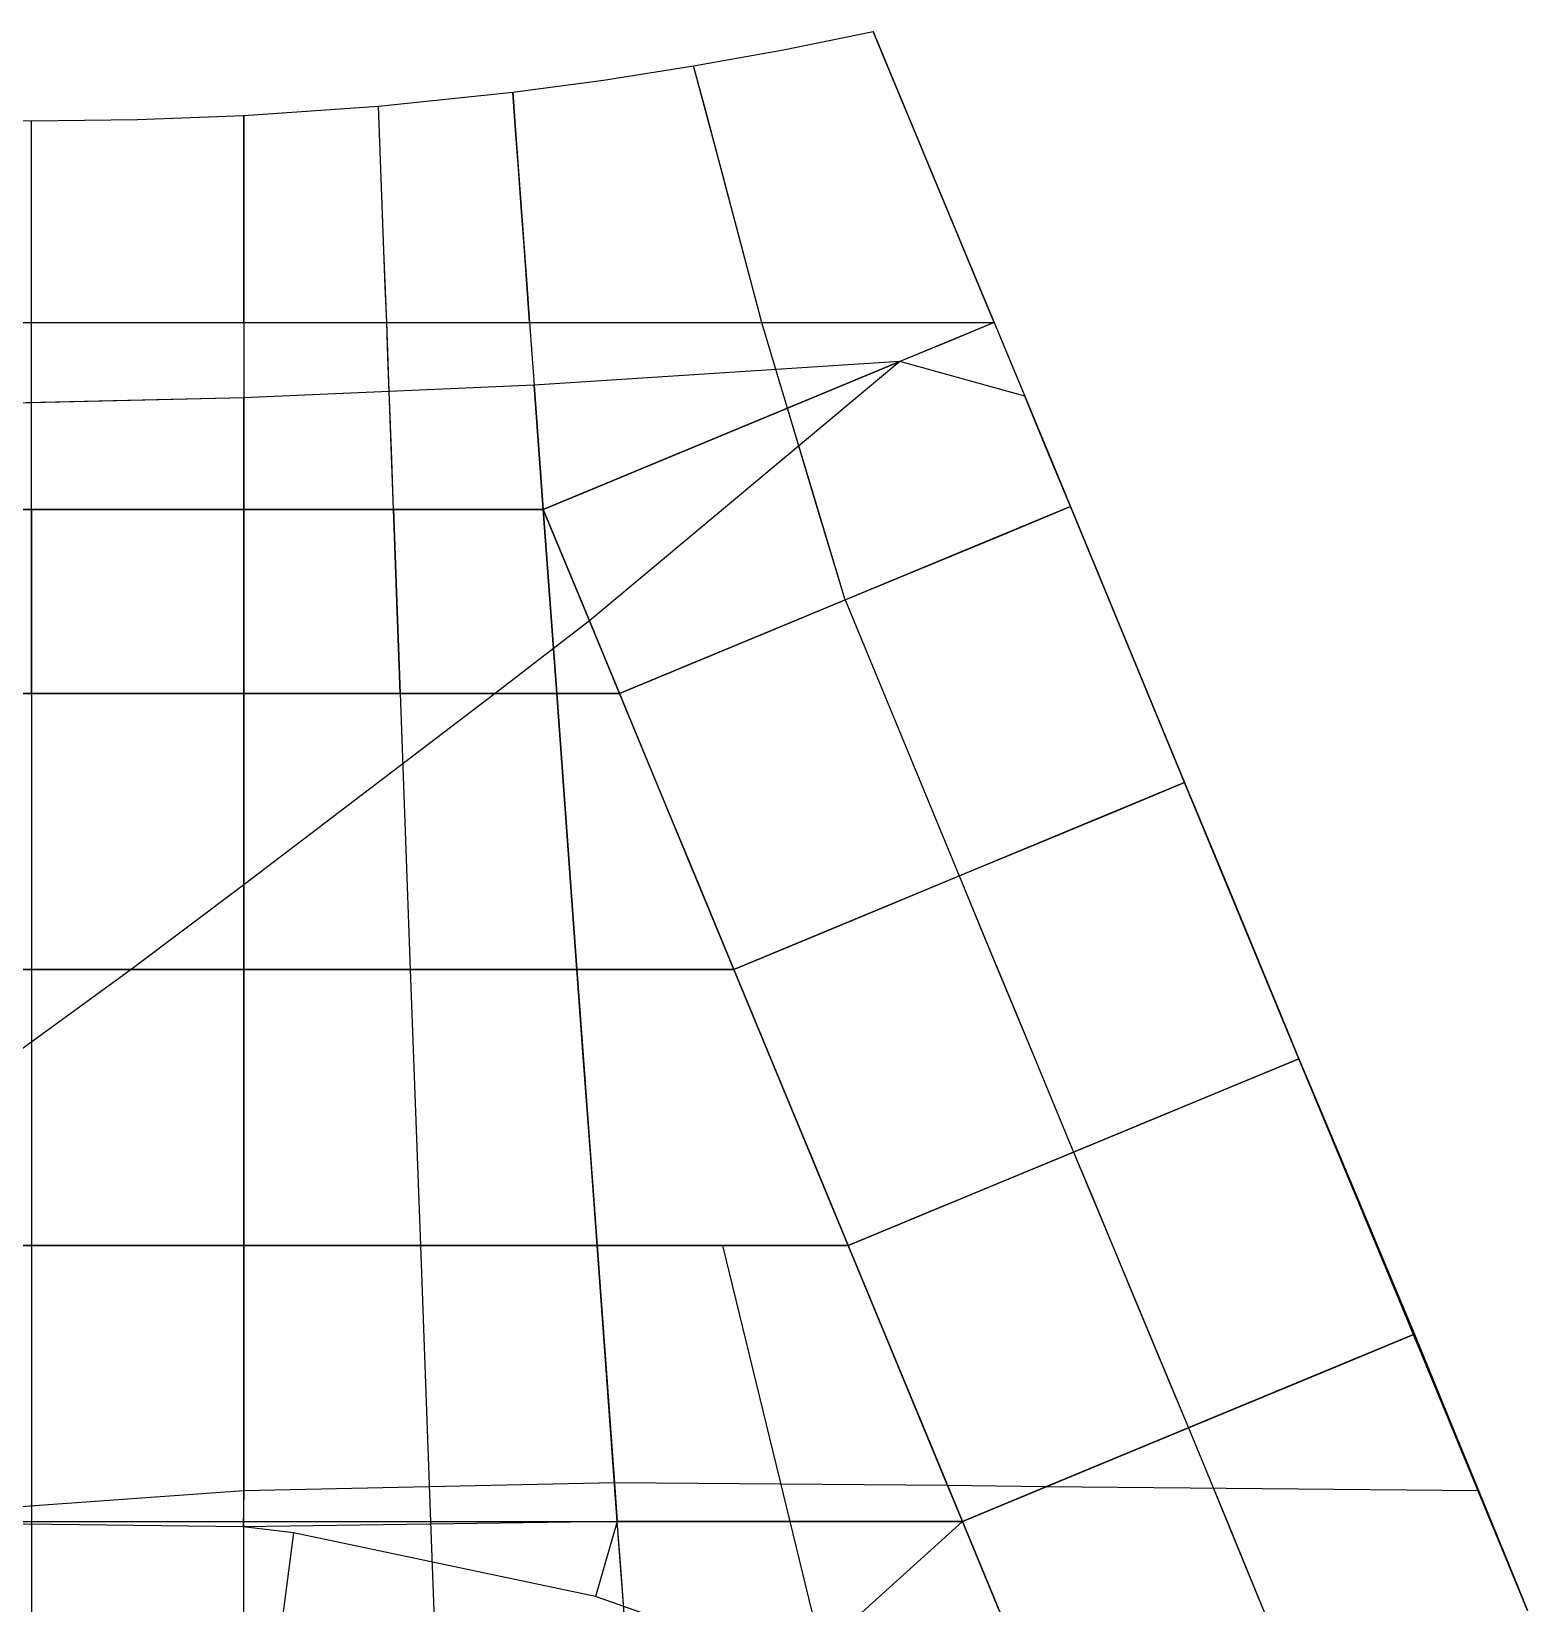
# Model space of a CAD drawing. Header units: millimetres. Extents: x -90 to 90, y -106 to 105.
# Drawn here: x 0 to 45.07, y 57.85 to 105.21 of the extents above; entities that cross this region are included whole.
import ezdxf

# ---------------------------------------------------------------- set-up
doc = ezdxf.new("R2010")
doc.units = ezdxf.units.MM
doc.header["$MEASUREMENT"] = 0
for name, color, linetype, true_color in [('1-CHJ_FG-O180x6', 116, 'Continuous', 0x008040), ('1-CHJ_FG-O219x8', 70, 'Continuous', 0x80ff00), ('1-CHJ_XG1-O245x8', 241, 'Continuous', 0xff969c), ('1-CHJ_XG2-O299x8', 33, 'Continuous', 0xc78d8d), ('1-CL-O351x10', 171, 'Continuous', 0x8080ff), ('1-XWM_L1-O402x10', 145, 'Continuous', 0x3e88b5), ('1-XWM_L2-O457x12', 20, 'Continuous', 0xf75c00), ('1-XWM_LG-O402x12', 111, 'Continuous', 0x7fffbf), ('1-XWM_LG2-O457x12', 61, 'Continuous', 0xe2fb99), ('1-XWM_ZC1-O299x8', 212, 'Continuous', 0xb61acc), ('1-XWM_ZC2-O402x12', 201, 'Continuous', 0xd6a2ec), ('1-XXZ-B800x800x35x35', 123, 'Continuous', 0x45e2af), ('1-YGZ-O1200x50', 5, 'Continuous', 0x0000ff), ('1-ZHJ_FG1-O219x8', 125, 'Continuous', 0x3fbf7f), ('1-ZHJ_FG2-O325x10', 71, 'Continuous', 0xcdfe7a), ('1-ZHJ_XG1-O351x10', 15, 'Continuous', 0xbf3f3f), ('1-ZHJ_XG2-O457x14', 20, 'Continuous', 0xff5f11)]:
    doc.layers.add(name, color=color, linetype=linetype, true_color=true_color)

msp = doc.modelspace()

# ---------------------------------------------------------------- linework, layer by layer
at = {"layer": '1-CHJ_FG-O180x6'}
for p, q in [((22.66, 104.661, 19.454), (22.66, 104.661, 18.454)), ((17.231, 103.748, 19.688), (17.231, 103.748, 18.688)), ((19.951, 104.174, 19.58), (19.951, 104.174, 18.58)), ((20.294, 102.885, 20.062), (19.951, 104.174, 18.58)), ((10.455, 102.964, 19.886), (10.455, 102.964, 18.886)), ((10.496, 101.877, 20.281), (10.455, 102.964, 18.886)), ((20.636, 101.596, 18.877), (20.294, 102.885, 20.062)), ((0.002, 101.503, 20.362), (0.003, 102.516, 19.003)), ((0.003, 102.516, 20.003), (0.003, 102.516, 19.003)), ((3.199, 102.557, 19.994), (3.199, 102.557, 18.994)), ((6.396, 101.644, 20.34), (6.396, 102.683, 18.961)), ((6.396, 102.683, 19.961), (6.396, 102.683, 18.961)), ((10.538, 100.789, 19.01), (10.496, 101.877, 20.281)), ((0.002, 100.49, 19.054), (0.002, 101.503, 20.362)), ((6.396, 100.602, 19.042), (6.396, 101.644, 20.34)), ((20.979, 100.307, 21.025), (20.636, 101.596, 18.877)), ((0.001, 99.478, 21.079), (0.002, 100.49, 19.054)), ((6.396, 99.564, 21.093), (6.396, 100.602, 19.042)), ((10.579, 99.702, 21.072), (10.538, 100.789, 19.01)), ((21.322, 99.018, 19.174), (20.979, 100.307, 21.025)), ((0.001, 98.465, 19.105), (0.001, 99.478, 21.079)), ((6.396, 98.521, 19.124), (6.396, 99.564, 21.093)), ((10.62, 98.614, 19.134), (10.579, 99.702, 21.072)), ((21.664, 97.729, 21.989), (21.322, 99.018, 19.174)), ((6.396, 97.482, 21.837), (6.396, 98.521, 19.124)), ((10.661, 97.527, 21.862), (10.62, 98.614, 19.134)), ((0.001, 97.452, 21.797), (0.001, 98.465, 19.105)), ((22.007, 96.439, 19.471), (21.664, 97.729, 21.989)), ((0, 96.439, 19.156), (0.001, 97.452, 21.797)), ((6.396, 96.439, 19.206), (6.396, 97.482, 21.837)), ((10.703, 96.439, 19.258), (10.661, 97.527, 21.862)), ((0, 95.234, 22.578), (0, 96.439, 19.156)), ((0, 96.439, 22.156), (0, 96.439, 19.156)), ((6.396, 96.439, 22.206), (6.396, 96.439, 19.206)), ((6.396, 96.439, 19.206), (6.396, 95.306, 22.604)), ((10.741, 95.4, 22.629), (10.703, 96.439, 19.258)), ((10.703, 96.439, 22.258), (10.703, 96.439, 19.258)), ((22.431, 95.023, 23), (22.007, 96.439, 19.471)), ((22.007, 96.439, 22.471), (22.007, 96.439, 19.471)), ((29.002, 96.439, 19.615), (29.463, 95.33, 22.806)), ((0, 94.028, 20), (0, 95.234, 22.578)), ((6.396, 95.306, 22.604), (6.396, 94.171, 20)), ((10.779, 94.361, 20), (10.741, 95.4, 22.629)), ((29.463, 95.33, 22.806), (29.924, 94.221, 20)), ((22.779, 93.862, 20), (22.431, 95.023, 23)), ((22.431, 95.023, 23), (22.431, 95.023, 20)), ((10.779, 94.361, 23), (10.779, 94.361, 20)), ((10.843, 92.588, 23), (10.779, 94.361, 20)), ((0, 94.028, 23), (0, 94.028, 20)), ((0, 92.421, 23), (0, 94.028, 20)), ((6.396, 94.171, 23), (6.396, 94.171, 20)), ((6.396, 92.493, 23), (6.396, 94.171, 20)), ((23.645, 90.973, 23), (22.779, 93.862, 20)), ((29.924, 94.221, 23), (29.924, 94.221, 20)), ((30.614, 92.56, 23), (29.924, 94.221, 20)), ((0, 90.814, 20), (0, 92.421, 23)), ((6.396, 90.814, 20), (6.396, 92.493, 23)), ((10.908, 90.814, 20), (10.843, 92.588, 23)), ((31.304, 90.899, 20), (30.614, 92.56, 23)), ((24.511, 88.085, 20), (23.645, 90.973, 23)), ((0, 88.042, 23), (0, 90.814, 20)), ((0, 90.814, 23), (0, 90.814, 20)), ((6.396, 88.042, 23), (6.396, 90.814, 20)), ((11.01, 88.042, 23), (10.908, 90.814, 20)), ((10.908, 90.814, 23), (10.908, 90.814, 20)), ((31.304, 90.899, 20), (31.877, 89.513, 23)), ((31.877, 89.513, 23), (32.45, 88.126, 20)), ((32.45, 88.126, 20), (33.023, 86.74, 23)), ((0, 85.271, 20), (0, 88.042, 23)), ((6.396, 85.271, 20), (6.396, 88.042, 23)), ((11.111, 85.271, 20), (11.01, 88.042, 23)), ((24.511, 88.085, 23), (24.511, 88.085, 20)), ((33.023, 86.74, 23), (33.596, 85.354, 20)), ((0, 85.271, 23), (0, 85.271, 20)), ((6.396, 83.885, 23), (6.396, 85.271, 20)), ((11.111, 85.271, 23), (11.111, 85.271, 20)), ((15.928, 83.885, 23), (15.826, 85.271, 20)), ((33.596, 85.354, 20), (34.169, 83.968, 23)), ((6.396, 82.499, 20), (6.396, 83.885, 23)), ((16.029, 82.499, 20), (15.928, 83.885, 23)), ((34.169, 83.968, 23), (34.742, 82.581, 20)), ((6.396, 81.113, 23), (6.396, 82.499, 20)), ((16.13, 81.113, 23), (16.029, 82.499, 20)), ((34.742, 82.581, 20), (35.316, 81.196, 23)), ((6.396, 79.728, 20), (6.396, 81.113, 23)), ((16.232, 79.728, 20), (16.13, 81.113, 23)), ((35.316, 81.196, 23), (35.89, 79.81, 20)), ((6.396, 78.342, 23), (6.396, 79.728, 20)), ((16.333, 78.342, 23), (16.232, 79.728, 20)), ((35.89, 79.81, 20), (36.464, 78.424, 23)), ((6.396, 76.956, 20), (6.396, 78.342, 23)), ((16.434, 76.956, 20), (16.333, 78.342, 23)), ((36.464, 78.424, 23), (37.038, 77.038, 20)), ((6.396, 75.57, 23), (6.396, 76.956, 20)), ((16.536, 75.57, 23), (16.434, 76.956, 20)), ((37.038, 77.038, 20), (37.612, 75.652, 23)), ((6.396, 74.184, 20), (6.396, 75.57, 23)), ((16.637, 74.184, 20), (16.536, 75.57, 23)), ((37.612, 75.652, 23), (38.186, 74.266, 20)), ((6.396, 72.798, 23), (6.396, 74.184, 20)), ((16.738, 72.798, 23), (16.637, 74.184, 20)), ((38.186, 74.266, 20), (38.766, 72.883, 23)), ((6.396, 71.413, 20), (6.396, 72.798, 23)), ((16.84, 71.413, 20), (16.738, 72.798, 23)), ((38.766, 72.883, 23), (39.346, 71.5, 20)), ((6.396, 70.027, 23), (6.396, 71.413, 20)), ((16.941, 70.027, 23), (16.84, 71.413, 20)), ((39.346, 71.5, 20), (39.926, 70.116, 23)), ((39.926, 70.116, 23), (40.506, 68.733, 20)), ((6.396, 68.641, 20), (6.396, 70.027, 23)), ((17.042, 68.641, 20), (16.941, 70.027, 23)), ((40.506, 68.733, 20), (41.086, 67.35, 23)), ((6.396, 67.255, 23), (6.396, 68.641, 20)), ((17.144, 67.255, 23), (17.042, 68.641, 20)), ((6.396, 65.869, 20), (6.396, 67.255, 23)), ((17.245, 65.869, 20), (17.144, 67.255, 23)), ((41.086, 67.35, 23), (41.63, 65.952, 20)), ((6.396, 64.484, 23), (6.396, 65.869, 20)), ((17.346, 64.484, 23), (17.245, 65.869, 20)), ((41.63, 65.952, 20), (42.235, 64.578, 23)), ((6.396, 63.098, 20), (6.396, 64.484, 23)), ((17.448, 63.098, 20), (17.346, 64.484, 23)), ((42.235, 64.578, 23), (42.803, 63.19, 20)), ((6.396, 61.712, 23), (6.396, 63.098, 20)), ((17.549, 61.712, 23), (17.448, 63.098, 20)), ((42.803, 63.19, 20), (43.371, 61.802, 23)), ((6.396, 60.326, 20), (6.396, 61.712, 23)), ((17.65, 60.326, 20), (17.549, 61.712, 23)), ((43.371, 61.802, 23), (43.939, 60.413, 20)), ((6.396, 58.94, 23), (6.396, 60.326, 20)), ((17.752, 58.94, 23), (17.65, 60.326, 20)), ((43.939, 60.413, 20), (44.507, 59.025, 23)), ((6.396, 57.554, 20), (6.396, 58.94, 23)), ((17.853, 57.554, 20), (17.752, 58.94, 23)), ((44.507, 59.025, 23), (45.075, 57.637, 20))]:
    msp.add_line(p, q, dxfattribs=at)
at = {"layer": '1-CHJ_FG-O219x8'}
for p, q in [((24.511, 88.085, 20), (25.084, 86.699, 23)), ((25.084, 86.699, 23), (25.658, 85.313, 20)), ((25.658, 85.313, 20), (26.231, 83.927, 23)), ((26.231, 83.927, 23), (26.805, 82.541, 20)), ((26.805, 82.541, 20), (27.378, 81.155, 23)), ((27.378, 81.155, 23), (27.952, 79.769, 20)), ((27.952, 79.769, 20), (28.526, 78.383, 23)), ((27.952, 79.769, 23), (27.952, 79.769, 20)), ((28.526, 78.383, 23), (29.1, 76.997, 20)), ((29.1, 76.997, 20), (29.674, 75.611, 23)), ((29.674, 75.611, 23), (30.248, 74.225, 20)), ((30.248, 74.225, 20), (30.822, 72.84, 23)), ((30.822, 72.84, 23), (31.396, 71.454, 20)), ((31.396, 71.454, 20), (31.973, 70.069, 23)), ((31.396, 71.454, 23), (31.396, 71.454, 20)), ((31.973, 70.069, 23), (32.55, 68.685, 20)), ((32.55, 68.685, 20), (33.127, 67.3, 23)), ((33.127, 67.3, 23), (33.704, 65.915, 20)), ((33.704, 65.915, 20), (34.281, 64.531, 23)), ((34.281, 64.531, 23), (34.858, 63.146, 20)), ((34.858, 63.146, 20), (35.429, 61.759, 23)), ((34.858, 63.146, 23), (34.858, 63.146, 20)), ((35.429, 61.759, 23), (36, 60.372, 20)), ((36, 60.372, 20), (36.571, 58.985, 23)), ((36.571, 58.985, 23), (37.142, 57.598, 20))]:
    msp.add_line(p, q, dxfattribs=at)
at = {"layer": '1-CHJ_XG1-O245x8'}
for p, q in [((22.66, 104.661, 19.454), (25.356, 105.211, 19.315)), ((22.66, 104.661, 18.454), (25.356, 105.211, 18.315)), ((19.951, 104.174, 19.58), (22.66, 104.661, 19.454)), ((19.951, 104.174, 18.58), (22.66, 104.661, 18.454)), ((14.501, 103.385, 19.779), (17.231, 103.748, 19.688)), ((14.501, 103.385, 18.779), (17.231, 103.748, 18.688)), ((17.231, 103.748, 19.688), (19.951, 104.174, 19.58)), ((17.231, 103.748, 18.688), (19.951, 104.174, 18.58)), ((20.636, 101.596, 18.877), (19.951, 104.174, 18.58)), ((20.294, 102.885, 20.062), (19.951, 104.174, 19.58)), ((10.455, 102.964, 19.886), (14.501, 103.385, 19.779)), ((10.455, 102.964, 18.886), (14.501, 103.385, 18.779)), ((6.396, 102.683, 19.961), (10.455, 102.964, 19.886)), ((6.396, 102.683, 18.961), (10.455, 102.964, 18.886)), ((10.538, 100.789, 19.01), (10.455, 102.964, 18.886)), ((10.496, 101.877, 20.281), (10.455, 102.964, 19.886)), ((20.979, 100.307, 21.025), (20.294, 102.885, 20.062)), ((-3.199, 102.559, 19.989), (0.003, 102.516, 20.003)), ((-3.199, 102.559, 18.989), (0.003, 102.516, 19.003)), ((0.002, 100.49, 19.054), (0.003, 102.516, 19.003)), ((0.002, 101.503, 20.362), (0.003, 102.516, 20.003)), ((0.003, 102.516, 19.003), (3.199, 102.557, 18.994)), ((0.003, 102.516, 20.003), (3.199, 102.557, 19.994)), ((3.199, 102.557, 19.994), (6.396, 102.683, 19.961)), ((3.199, 102.557, 18.994), (6.396, 102.683, 18.961)), ((6.396, 100.602, 19.042), (6.396, 102.683, 18.961)), ((6.396, 102.683, 19.961), (6.396, 101.644, 20.34)), ((10.579, 99.702, 21.072), (10.496, 101.877, 20.281)), ((0.001, 99.478, 21.079), (0.002, 101.503, 20.362)), ((6.396, 101.644, 20.34), (6.396, 99.564, 21.093)), ((21.322, 99.018, 19.174), (20.636, 101.596, 18.877)), ((0.001, 98.465, 19.105), (0.002, 100.49, 19.054)), ((6.396, 98.521, 19.124), (6.396, 100.602, 19.042)), ((10.62, 98.614, 19.134), (10.538, 100.789, 19.01)), ((21.664, 97.729, 21.989), (20.979, 100.307, 21.025)), ((0.001, 97.452, 21.797), (0.001, 99.478, 21.079)), ((6.396, 99.564, 21.093), (6.396, 97.482, 21.837)), ((10.661, 97.527, 21.862), (10.579, 99.702, 21.072)), ((22.007, 96.439, 19.471), (21.322, 99.018, 19.174)), ((6.396, 96.439, 19.206), (6.396, 98.521, 19.124)), ((10.703, 96.439, 19.258), (10.62, 98.614, 19.134)), ((0, 96.439, 19.156), (0.001, 98.465, 19.105)), ((22.007, 96.439, 22.471), (21.664, 97.729, 21.989)), ((0, 96.439, 22.156), (0.001, 97.452, 21.797)), ((6.396, 97.482, 21.837), (6.396, 96.439, 22.206)), ((10.703, 96.439, 22.258), (10.661, 97.527, 21.862)), ((0, 94.028, 20), (0, 96.439, 19.156)), ((0, 95.234, 22.578), (0, 96.439, 22.156)), ((6.396, 96.439, 19.206), (6.396, 94.171, 20)), ((6.396, 96.439, 22.206), (6.396, 95.306, 22.604)), ((10.779, 94.361, 20), (10.703, 96.439, 19.258)), ((10.741, 95.4, 22.629), (10.703, 96.439, 22.258)), ((22.431, 95.023, 23), (22.007, 96.439, 22.471)), ((22.431, 95.023, 20), (22.007, 96.439, 19.471)), ((29.002, 96.439, 22.615), (29.463, 95.33, 22.806)), ((29.002, 96.439, 19.615), (29.924, 94.221, 20)), ((0, 94.028, 23), (0, 95.234, 22.578)), ((6.396, 95.306, 22.604), (6.396, 94.171, 23)), ((10.779, 94.361, 23), (10.741, 95.4, 22.629)), ((29.463, 95.33, 22.806), (29.924, 94.221, 23)), ((22.779, 93.862, 23), (22.431, 95.023, 23)), ((22.779, 93.862, 20), (22.431, 95.023, 20)), ((10.908, 90.814, 20), (10.779, 94.361, 20)), ((10.843, 92.588, 23), (10.779, 94.361, 23)), ((0, 90.814, 20), (0, 94.028, 20)), ((0, 92.421, 23), (0, 94.028, 23)), ((6.396, 90.814, 20), (6.396, 94.171, 20)), ((6.396, 92.493, 23), (6.396, 94.171, 23)), ((24.511, 88.085, 20), (22.779, 93.862, 20)), ((23.645, 90.973, 23), (22.779, 93.862, 23)), ((31.304, 90.899, 20), (29.924, 94.221, 20)), ((30.614, 92.56, 23), (29.924, 94.221, 23)), ((0, 90.814, 23), (0, 92.421, 23)), ((6.396, 90.814, 23), (6.396, 92.493, 23)), ((10.908, 90.814, 23), (10.843, 92.588, 23)), ((31.304, 90.899, 23), (30.614, 92.56, 23)), ((24.511, 88.085, 23), (23.645, 90.973, 23)), ((0, 90.814, 20), (0, 85.271, 20)), ((0, 90.814, 23), (0, 88.042, 23)), ((6.396, 85.271, 20), (6.396, 90.814, 20)), ((6.396, 88.042, 23), (6.396, 90.814, 23)), ((10.908, 90.814, 20), (11.111, 85.271, 20)), ((10.908, 90.814, 23), (11.01, 88.042, 23)), ((31.304, 90.899, 20), (32.45, 88.126, 20)), ((31.304, 90.899, 23), (31.877, 89.513, 23)), ((31.877, 89.513, 23), (33.023, 86.74, 23)), ((32.45, 88.126, 20), (33.596, 85.354, 20)), ((0, 88.042, 23), (0, 85.271, 23)), ((6.396, 85.271, 23), (6.396, 88.042, 23)), ((11.01, 88.042, 23), (11.111, 85.271, 23)), ((33.023, 86.74, 23), (34.169, 83.968, 23)), ((6.396, 82.499, 20), (6.396, 85.271, 20)), ((6.396, 83.885, 23), (6.396, 85.271, 23)), ((16.029, 82.499, 20), (15.826, 85.271, 20)), ((15.928, 83.885, 23), (15.826, 85.271, 23)), ((33.596, 85.354, 20), (34.742, 82.581, 20)), ((6.396, 81.113, 23), (6.396, 83.885, 23)), ((16.13, 81.113, 23), (15.928, 83.885, 23)), ((34.169, 83.968, 23), (34.742, 82.581, 23)), ((6.396, 79.728, 20), (6.396, 82.499, 20)), ((16.232, 79.728, 20), (16.029, 82.499, 20)), ((34.742, 82.581, 20), (35.89, 79.81, 20)), ((34.742, 82.581, 23), (35.316, 81.196, 23)), ((6.396, 78.342, 23), (6.396, 81.113, 23)), ((16.333, 78.342, 23), (16.13, 81.113, 23)), ((35.316, 81.196, 23), (36.464, 78.424, 23)), ((6.396, 76.956, 20), (6.396, 79.728, 20)), ((16.434, 76.956, 20), (16.232, 79.728, 20)), ((35.89, 79.81, 20), (37.038, 77.038, 20)), ((6.396, 76.956, 23), (6.396, 78.342, 23)), ((16.434, 76.956, 23), (16.333, 78.342, 23)), ((36.464, 78.424, 23), (37.612, 75.652, 23)), ((6.396, 74.184, 20), (6.396, 76.956, 20)), ((6.396, 75.57, 23), (6.396, 76.956, 23)), ((16.637, 74.184, 20), (16.434, 76.956, 20)), ((16.536, 75.57, 23), (16.434, 76.956, 23)), ((37.038, 77.038, 20), (38.186, 74.266, 20)), ((6.396, 72.798, 23), (6.396, 75.57, 23)), ((16.738, 72.798, 23), (16.536, 75.57, 23)), ((37.612, 75.652, 23), (38.186, 74.266, 23)), ((6.396, 71.413, 20), (6.396, 74.184, 20)), ((16.84, 71.413, 20), (16.637, 74.184, 20)), ((38.186, 74.266, 20), (39.346, 71.5, 20)), ((38.186, 74.266, 23), (38.766, 72.883, 23)), ((6.396, 70.027, 23), (6.396, 72.798, 23)), ((16.941, 70.027, 23), (16.738, 72.798, 23)), ((38.766, 72.883, 23), (39.926, 70.116, 23)), ((6.396, 68.641, 20), (6.396, 71.413, 20)), ((17.042, 68.641, 20), (16.84, 71.413, 20)), ((39.346, 71.5, 20), (40.506, 68.733, 20)), ((39.926, 70.116, 23), (41.086, 67.35, 23)), ((6.396, 68.641, 23), (6.396, 70.027, 23)), ((17.042, 68.641, 23), (16.941, 70.027, 23)), ((40.506, 68.733, 20), (41.63, 65.952, 20)), ((6.396, 65.869, 20), (6.396, 68.641, 20)), ((6.396, 67.255, 23), (6.396, 68.641, 23)), ((17.245, 65.869, 20), (17.042, 68.641, 20)), ((17.144, 67.255, 23), (17.042, 68.641, 23)), ((6.396, 64.484, 23), (6.396, 67.255, 23)), ((17.346, 64.484, 23), (17.144, 67.255, 23)), ((41.086, 67.35, 23), (41.667, 65.967, 23)), ((6.396, 63.098, 20), (6.396, 65.869, 20)), ((17.448, 63.098, 20), (17.245, 65.869, 20)), ((41.63, 65.952, 20), (42.803, 63.19, 20)), ((41.667, 65.967, 23), (42.235, 64.578, 23)), ((6.396, 61.712, 23), (6.396, 64.484, 23)), ((17.549, 61.712, 23), (17.346, 64.484, 23)), ((42.235, 64.578, 23), (43.371, 61.802, 23)), ((17.65, 60.326, 20), (17.448, 63.098, 20)), ((42.803, 63.19, 20), (43.939, 60.413, 20)), ((17.65, 60.326, 23), (17.549, 61.712, 23)), ((43.371, 61.802, 23), (44.507, 59.025, 23)), ((17.853, 57.554, 20), (17.65, 60.326, 20)), ((17.752, 58.94, 23), (17.65, 60.326, 23)), ((43.939, 60.413, 20), (45.075, 57.637, 20)), ((6.396, 56.169, 23), (6.396, 58.94, 23)), ((17.954, 56.169, 23), (17.752, 58.94, 23)), ((44.507, 59.025, 23), (45.075, 57.637, 23))]:
    msp.add_line(p, q, dxfattribs=at)
at = {"layer": '1-CHJ_XG2-O299x8'}
for p, q in [((24.511, 88.085, 20), (25.658, 85.313, 20)), ((24.511, 88.085, 23), (25.084, 86.699, 23)), ((25.084, 86.699, 23), (26.231, 83.927, 23)), ((25.658, 85.313, 20), (26.805, 82.541, 20)), ((26.231, 83.927, 23), (27.378, 81.155, 23)), ((26.805, 82.541, 20), (27.952, 79.769, 20)), ((27.378, 81.155, 23), (27.952, 79.769, 23)), ((27.952, 79.769, 20), (29.1, 76.997, 20)), ((27.952, 79.769, 23), (28.526, 78.383, 23)), ((28.526, 78.383, 23), (29.674, 75.611, 23)), ((29.1, 76.997, 20), (30.248, 74.225, 20)), ((29.674, 75.611, 23), (30.822, 72.84, 23)), ((30.248, 74.225, 20), (31.396, 71.454, 20)), ((30.822, 72.84, 23), (31.396, 71.454, 23)), ((31.396, 71.454, 20), (32.55, 68.685, 20)), ((31.396, 71.454, 23), (31.973, 70.069, 23)), ((31.973, 70.069, 23), (33.127, 67.3, 23)), ((32.55, 68.685, 20), (33.704, 65.915, 20)), ((33.127, 67.3, 23), (34.281, 64.531, 23)), ((33.704, 65.915, 20), (34.858, 63.146, 20)), ((34.281, 64.531, 23), (34.858, 63.146, 23)), ((6.396, 60.326, 20), (6.396, 63.098, 20)), ((34.858, 63.146, 20), (36, 60.372, 20)), ((34.858, 63.146, 23), (35.429, 61.759, 23)), ((6.396, 60.326, 23), (6.396, 61.712, 23)), ((35.429, 61.759, 23), (36.571, 58.985, 23)), ((6.396, 57.554, 20), (6.396, 60.326, 20)), ((6.396, 58.94, 23), (6.396, 60.326, 23)), ((36, 60.372, 20), (37.142, 57.598, 20)), ((36.571, 58.985, 23), (37.713, 56.211, 23))]:
    msp.add_line(p, q, dxfattribs=at)
at = {"layer": '1-CL-O351x10'}
for p, q in [((26.167, 95.265, 23), (15.148, 94.551, 23)), ((29.924, 94.221, 23), (26.167, 95.265, 23)), ((15.148, 94.551, 23), (6.396, 94.171, 23)), ((0, 94.028, 23), (-6.396, 93.884, 23)), ((6.396, 94.171, 23), (0, 94.028, 23)), ((0, 85.271, 23), (0, 76.956, 23)), ((11.111, 85.271, 23), (11.415, 76.956, 23)), ((0, 76.956, 23), (0, 68.641, 23)), ((11.415, 76.956, 23), (11.719, 68.641, 23)), ((0, 68.641, 23), (0, 60.326, 23)), ((11.719, 68.641, 23), (12.023, 60.326, 23)), ((20.824, 68.641, 23), (22.85, 60.326, 23)), ((0, 60.326, 23), (0, 52.011, 23)), ((12.023, 60.326, 23), (12.327, 52.011, 23)), ((22.85, 60.326, 23), (24.876, 52.011, 23))]:
    msp.add_line(p, q, dxfattribs=at)
at = {"layer": '1-XWM_L1-O402x10'}
for p, q in [((26.167, 95.265, 23.5), (15.148, 94.551, 23.5)), ((26.167, 95.265, 23.5), (15.421, 90.814, 24.81)), ((26.167, 95.265, 23.5), (16.813, 87.453, 25.982)), ((29.924, 94.221, 23.5), (26.167, 95.265, 23.5)), ((15.148, 94.551, 23.5), (6.396, 94.171, 23.5)), ((15.148, 94.551, 23.5), (15.421, 90.814, 24.81)), ((6.396, 94.171, 23.5), (-6.396, 93.884, 23.5)), ((6.396, 94.171, 23.5), (6.396, 90.814, 24.651)), ((29.924, 94.221, 23.5), (31.304, 90.899, 24.098)), ((6.396, 90.814, 24.651), (-6.396, 90.814, 24.513)), ((15.421, 90.814, 24.81), (6.396, 90.814, 24.651)), ((6.396, 90.814, 24.651), (6.396, 85.271, 26.487)), ((16.813, 87.453, 25.982), (15.421, 90.814, 24.81)), ((15.421, 90.814, 24.81), (15.728, 86.618, 26.236)), ((31.304, 90.899, 24.098), (17.717, 85.271, 26.393)), ((34.742, 82.581, 25.708), (31.304, 90.899, 24.098)), ((16.813, 87.453, 25.982), (15.728, 86.618, 26.236)), ((17.717, 85.271, 26.393), (16.813, 87.453, 25.982)), ((15.728, 86.618, 26.236), (13.974, 85.271, 26.643)), ((15.728, 86.618, 26.236), (15.826, 85.271, 26.521)), ((6.396, 85.271, 26.487), (-6.396, 85.271, 26.271)), ((13.974, 85.271, 26.643), (6.396, 79.499, 28.303)), ((13.974, 85.271, 26.643), (6.396, 85.271, 26.487)), ((6.396, 85.271, 26.487), (6.396, 79.499, 28.303)), ((15.826, 85.271, 26.521), (13.974, 85.271, 26.643)), ((17.717, 85.271, 26.393), (15.826, 85.271, 26.521)), ((15.826, 85.271, 26.521), (16.434, 76.956, 28.377)), ((21.161, 76.956, 28.092), (17.717, 85.271, 26.393)), ((34.742, 82.581, 25.708), (21.161, 76.956, 28.092)), ((38.186, 74.266, 27.476), (34.742, 82.581, 25.708)), ((6.396, 79.499, 28.303), (3.001, 76.956, 28.98)), ((6.396, 79.499, 28.303), (6.396, 76.956, 28.855)), ((3.001, 76.956, 28.98), (-6.396, 70.097, 30.596)), ((3.001, 76.956, 28.98), (-6.396, 76.956, 28.73)), ((6.396, 76.956, 28.855), (3.001, 76.956, 28.98)), ((16.434, 76.956, 28.377), (6.396, 76.956, 28.855)), ((6.396, 76.956, 28.855), (6.396, 68.641, 30.799)), ((21.161, 76.956, 28.092), (16.434, 76.956, 28.377)), ((16.434, 76.956, 28.377), (17.042, 68.641, 30.422)), ((24.605, 68.641, 29.994), (21.161, 76.956, 28.092)), ((38.186, 74.266, 27.476), (24.605, 68.641, 29.994)), ((41.642, 65.956, 29.402), (38.186, 74.266, 27.476)), ((6.396, 68.641, 30.799), (-6.396, 68.641, 30.898)), ((17.042, 68.641, 30.422), (6.396, 68.641, 30.799)), ((6.396, 68.641, 30.799), (6.396, 61.247, 32.761)), ((24.605, 68.641, 29.994), (17.042, 68.641, 30.422)), ((17.042, 68.641, 30.422), (17.566, 61.483, 32.366)), ((27.601, 61.409, 31.818), (24.605, 68.641, 29.994)), ((41.642, 65.956, 29.402), (30.565, 61.368, 31.62)), ((43.599, 61.242, 30.566), (41.642, 65.956, 29.402)), ((6.396, 61.247, 32.761), (-6.396, 60.326, 32.899)), ((17.566, 61.483, 32.366), (6.396, 61.247, 32.761)), ((27.601, 61.409, 31.818), (17.566, 61.483, 32.366)), ((17.566, 61.483, 32.366), (17.65, 60.326, 32.507)), ((30.565, 61.368, 31.62), (27.601, 61.409, 31.818)), ((28.049, 60.326, 31.86), (27.601, 61.409, 31.818)), ((30.565, 61.368, 31.62), (28.049, 60.326, 31.86)), ((43.599, 61.242, 30.566), (30.565, 61.368, 31.62)), ((45.075, 57.637, 30.405), (43.599, 61.242, 30.566)), ((17.65, 60.326, 32.507), (6.378, 60.163, 33)), ((28.049, 60.326, 31.86), (17.65, 60.326, 32.507)), ((28.049, 60.326, 31.86), (23.152, 55.895, 33)), ((30.131, 55.301, 32.239), (28.049, 60.326, 31.86))]:
    msp.add_line(p, q, dxfattribs=at)
at = {"layer": '1-XWM_L2-O457x12'}
for p, q in [((6.396, 61.247, 32.761), (6.378, 60.163, 33)), ((6.378, 60.163, 33), (-6.396, 60.326, 32.899)), ((7.897, 59.982, 33), (6.378, 60.163, 33)), ((17.65, 60.326, 32.507), (16.989, 58.066, 33)), ((7.897, 59.982, 33), (7.563, 57.443, 33.113)), ((16.989, 58.066, 33), (7.897, 59.982, 33)), ((23.152, 55.895, 33), (16.989, 58.066, 33))]:
    msp.add_line(p, q, dxfattribs=at)
at = {"layer": '1-XWM_LG-O402x12'}
for p, q in [((6.396, 90.814, 23), (6.396, 90.814, 20)), ((6.396, 90.814, 24.651), (6.396, 90.814, 23)), ((15.421, 90.814, 24.81), (15.421, 90.814, 23)), ((31.304, 90.899, 24.098), (31.304, 90.899, 23)), ((6.396, 85.271, 23), (6.396, 85.271, 20)), ((6.396, 85.271, 26.487), (6.396, 85.271, 23)), ((15.826, 85.271, 23), (15.826, 85.271, 20)), ((15.826, 85.271, 26.521), (15.826, 85.271, 23)), ((17.717, 85.271, 26.393), (17.717, 85.271, 23)), ((34.742, 82.581, 25.708), (34.742, 82.581, 23)), ((6.396, 76.956, 23), (6.396, 76.956, 20)), ((6.396, 76.956, 28.855), (6.396, 76.956, 23)), ((16.434, 76.956, 23), (16.434, 76.956, 20)), ((16.434, 76.956, 28.377), (16.434, 76.956, 23)), ((21.161, 76.956, 28.092), (21.161, 76.956, 23)), ((38.186, 74.266, 27.476), (38.186, 74.266, 23)), ((41.642, 65.956, 29.402), (41.667, 65.967, 23))]:
    msp.add_line(p, q, dxfattribs=at)
at = {"layer": '1-XWM_LG2-O457x12'}
for p, q in [((6.396, 68.641, 23), (6.396, 68.641, 20)), ((6.396, 68.641, 30.799), (6.396, 68.641, 23)), ((17.042, 68.641, 23), (17.042, 68.641, 20)), ((17.042, 68.641, 30.422), (17.042, 68.641, 23)), ((24.605, 68.641, 29.994), (24.605, 68.641, 23)), ((6.378, 60.163, 33), (6.396, 60.326, 23)), ((6.396, 60.326, 23), (6.396, 60.326, 20)), ((17.65, 60.326, 23), (17.65, 60.326, 20)), ((17.65, 60.326, 32.507), (17.65, 60.326, 23)), ((28.049, 60.326, 31.86), (28.049, 60.326, 23))]:
    msp.add_line(p, q, dxfattribs=at)
at = {"layer": '1-XWM_ZC1-O299x8'}
for p, q in [((21.161, 76.956, 28.092), (24.605, 68.641, 23)), ((24.605, 68.641, 29.994), (21.161, 76.956, 23)), ((24.605, 68.641, 29.994), (28.049, 60.326, 23)), ((28.049, 60.326, 31.86), (24.605, 68.641, 23)), ((45.075, 57.637, 23), (41.642, 65.956, 29.402)), ((41.667, 65.967, 23), (45.075, 57.637, 30.405)), ((31.493, 52.011, 23), (28.049, 60.326, 31.86))]:
    msp.add_line(p, q, dxfattribs=at)
at = {"layer": '1-XWM_ZC2-O402x12'}
for p, q in [((-6.396, 76.956, 23), (6.396, 76.956, 28.855)), ((6.396, 76.956, 23), (-6.396, 76.956, 28.73)), ((6.396, 76.956, 28.855), (16.434, 76.956, 23)), ((16.434, 76.956, 28.377), (6.396, 76.956, 23)), ((16.434, 76.956, 23), (21.161, 76.956, 28.092)), ((21.161, 76.956, 23), (16.434, 76.956, 28.377)), ((-6.396, 60.326, 32.899), (6.396, 60.326, 23)), ((6.378, 60.163, 33), (-6.396, 60.326, 23)), ((17.65, 60.326, 23), (6.378, 60.163, 33)), ((6.396, 60.326, 23), (17.65, 60.326, 32.507)), ((28.049, 60.326, 31.86), (17.65, 60.326, 23))]:
    msp.add_line(p, q, dxfattribs=at)
at = {"layer": '1-XXZ-B800x800x35x35'}
for p, q in [((31.304, 90.899, 23), (31.304, 90.899, 20)), ((31.304, 90.899, 11.4), (31.304, 90.899, 20)), ((17.717, 85.271, 23), (17.717, 85.271, 20)), ((17.717, 85.271, 11.4), (17.717, 85.271, 20)), ((34.742, 82.581, 23), (34.742, 82.581, 20)), ((34.742, 82.581, 11.4), (34.742, 82.581, 20)), ((21.161, 76.956, 23), (21.161, 76.956, 20)), ((21.161, 76.956, 11.4), (21.161, 76.956, 20)), ((38.186, 74.266, 23), (38.186, 74.266, 20)), ((38.186, 74.266, 11.4), (38.186, 74.266, 20)), ((24.605, 68.641, 23), (24.605, 68.641, 20)), ((24.605, 68.641, 11.4), (24.605, 68.641, 20)), ((41.667, 65.967, 23), (41.63, 65.952, 20)), ((41.63, 65.952, 11.4), (41.63, 65.952, 20)), ((28.049, 60.326, 23), (28.049, 60.326, 20)), ((28.049, 60.326, 11.4), (28.049, 60.326, 20))]:
    msp.add_line(p, q, dxfattribs=at)
at = {"layer": '1-YGZ-O1200x50'}
for p, q in [((29.002, 96.439, 22.615), (29.002, 96.439, 19.615)), ((29.002, 96.439, 11.4), (29.002, 96.439, 19.615)), ((15.421, 90.814, 23), (15.421, 90.814, 20)), ((15.421, 90.814, 11.4), (15.421, 90.814, 20))]:
    msp.add_line(p, q, dxfattribs=at)
at = {"layer": '1-ZHJ_FG1-O219x8'}
for p, q in [((25.356, 105.211, 19.315), (25.356, 105.211, 18.315)), ((25.962, 103.753, 19.879), (25.356, 105.211, 18.315)), ((26.571, 102.287, 18.748), (25.962, 103.753, 19.879)), ((14.586, 102.229, 20.208), (14.501, 103.385, 18.779)), ((14.501, 103.385, 19.779), (14.501, 103.385, 18.779)), ((14.671, 101.07, 18.961), (14.586, 102.229, 20.208)), ((27.175, 100.835, 21.001), (26.571, 102.287, 18.748)), ((14.755, 99.916, 21.061), (14.671, 101.07, 18.961)), ((27.786, 99.363, 19.181), (27.175, 100.835, 21.001)), ((14.84, 98.755, 19.143), (14.755, 99.916, 21.061)), ((28.389, 97.913, 22.111), (27.786, 99.363, 19.181)), ((14.925, 97.599, 21.906), (14.84, 98.755, 19.143)), ((15.009, 96.439, 19.325), (14.925, 97.599, 21.906)), ((29.002, 96.439, 19.615), (28.389, 97.913, 22.111)), ((-2.132, 96.439, 19.146), (0, 96.439, 22.156)), ((0, 96.439, 22.156), (2.132, 96.439, 19.169)), ((2.132, 96.439, 19.169), (4.264, 96.439, 22.186)), ((4.264, 96.439, 22.186), (6.396, 96.439, 19.206)), ((6.396, 96.439, 19.206), (7.831, 96.439, 22.222)), ((7.831, 96.439, 22.222), (9.267, 96.439, 19.239)), ((9.267, 96.439, 19.239), (10.703, 96.439, 22.258)), ((10.703, 96.439, 22.258), (12.138, 96.439, 19.278)), ((12.138, 96.439, 19.278), (13.574, 96.439, 22.301)), ((13.574, 96.439, 22.301), (15.009, 96.439, 19.325)), ((15.009, 96.439, 22.325), (15.009, 96.439, 19.325)), ((15.009, 96.439, 19.325), (15.078, 95.496, 22.664)), ((15.009, 96.439, 19.325), (17.342, 96.439, 22.369)), ((17.342, 96.439, 22.369), (19.674, 96.439, 19.418)), ((19.674, 96.439, 19.418), (22.007, 96.439, 22.471)), ((22.007, 96.439, 22.471), (24.339, 96.439, 19.53)), ((24.339, 96.439, 19.53), (26.671, 96.439, 22.595)), ((26.671, 96.439, 22.595), (29.002, 96.439, 19.615)), ((15.078, 95.496, 22.664), (15.148, 94.551, 20)), ((15.148, 94.551, 23), (15.148, 94.551, 20)), ((15.284, 92.683, 23), (15.148, 94.551, 20)), ((15.421, 90.814, 20), (15.284, 92.683, 23)), ((-2.132, 90.814, 20), (0, 90.814, 23)), ((0, 90.814, 23), (2.132, 90.814, 20)), ((2.132, 90.814, 20), (4.264, 90.814, 23)), ((4.264, 90.814, 23), (6.396, 90.814, 20)), ((6.396, 90.814, 20), (7.9, 90.814, 23)), ((7.9, 90.814, 23), (9.404, 90.814, 20)), ((9.404, 90.814, 20), (10.908, 90.814, 23)), ((10.908, 90.814, 23), (12.412, 90.814, 20)), ((12.412, 90.814, 20), (13.917, 90.814, 23)), ((13.917, 90.814, 23), (15.421, 90.814, 20)), ((15.623, 88.042, 23), (15.421, 90.814, 20)), ((15.421, 90.814, 20), (16.569, 88.042, 23)), ((15.826, 85.271, 20), (15.623, 88.042, 23)), ((16.569, 88.042, 23), (17.717, 85.271, 20)), ((-2.132, 85.271, 20), (0, 85.271, 23)), ((0, 85.271, 23), (2.132, 85.271, 20)), ((2.132, 85.271, 20), (4.264, 85.271, 23)), ((4.264, 85.271, 23), (6.396, 85.271, 20)), ((6.396, 85.271, 20), (7.968, 85.271, 23)), ((7.968, 85.271, 23), (9.539, 85.271, 20)), ((9.539, 85.271, 20), (11.111, 85.271, 23)), ((11.111, 85.271, 23), (12.683, 85.271, 20)), ((12.683, 85.271, 20), (14.254, 85.271, 23)), ((14.254, 85.271, 23), (15.826, 85.271, 20)), ((15.826, 85.271, 20), (16.772, 85.271, 23)), ((16.772, 85.271, 23), (17.717, 85.271, 20)), ((17.717, 85.271, 20), (18.291, 83.885, 23)), ((18.291, 83.885, 23), (18.865, 82.499, 20)), ((18.865, 82.499, 20), (19.439, 81.113, 23)), ((19.439, 81.113, 23), (20.013, 79.728, 20)), ((20.013, 79.728, 20), (20.587, 78.342, 23)), ((20.587, 78.342, 23), (21.161, 76.956, 20)), ((-2.132, 76.956, 20), (0, 76.956, 23)), ((0, 76.956, 23), (2.132, 76.956, 20)), ((2.132, 76.956, 20), (4.264, 76.956, 23)), ((4.264, 76.956, 23), (6.396, 76.956, 20)), ((6.396, 76.956, 20), (8.069, 76.956, 23)), ((8.069, 76.956, 23), (9.742, 76.956, 20)), ((9.742, 76.956, 20), (11.415, 76.956, 23)), ((11.415, 76.956, 23), (13.088, 76.956, 20)), ((13.088, 76.956, 20), (14.761, 76.956, 23)), ((14.761, 76.956, 23), (16.434, 76.956, 20)), ((16.434, 76.956, 20), (18.798, 76.956, 23)), ((18.798, 76.956, 23), (21.161, 76.956, 20)), ((21.161, 76.956, 20), (21.735, 75.57, 23)), ((21.735, 75.57, 23), (22.309, 74.184, 20)), ((22.309, 74.184, 20), (22.883, 72.798, 23)), ((22.883, 72.798, 23), (23.457, 71.413, 20)), ((23.457, 71.413, 20), (24.031, 70.027, 23)), ((24.031, 70.027, 23), (24.605, 68.641, 20)), ((-2.132, 68.641, 20), (0, 68.641, 23)), ((0, 68.641, 23), (2.132, 68.641, 20)), ((2.132, 68.641, 20), (4.264, 68.641, 23)), ((4.264, 68.641, 23), (6.396, 68.641, 20)), ((6.396, 68.641, 20), (8.17, 68.641, 23)), ((8.17, 68.641, 23), (9.945, 68.641, 20)), ((9.945, 68.641, 20), (11.719, 68.641, 23)), ((11.719, 68.641, 23), (13.493, 68.641, 20)), ((13.493, 68.641, 20), (15.268, 68.641, 23)), ((15.268, 68.641, 23), (17.042, 68.641, 20)), ((17.042, 68.641, 20), (18.303, 68.641, 23)), ((18.303, 68.641, 23), (19.563, 68.641, 20)), ((19.563, 68.641, 20), (20.824, 68.641, 23)), ((20.824, 68.641, 23), (22.084, 68.641, 20)), ((22.084, 68.641, 20), (23.345, 68.641, 23)), ((23.345, 68.641, 23), (24.605, 68.641, 20)), ((24.605, 68.641, 20), (25.179, 67.255, 23)), ((25.179, 67.255, 23), (25.753, 65.869, 20)), ((25.753, 65.869, 20), (26.327, 64.484, 23)), ((26.327, 64.484, 23), (26.901, 63.098, 20)), ((26.901, 63.098, 20), (27.475, 61.712, 23)), ((27.475, 61.712, 23), (28.049, 60.326, 20)), ((-2.132, 60.326, 20), (0, 60.326, 23)), ((0, 60.326, 23), (2.132, 60.326, 20)), ((2.132, 60.326, 20), (4.264, 60.326, 23)), ((4.264, 60.326, 23), (6.396, 60.326, 20)), ((6.396, 60.326, 20), (8.272, 60.326, 23)), ((8.272, 60.326, 23), (10.147, 60.326, 20)), ((10.147, 60.326, 20), (12.023, 60.326, 23)), ((12.023, 60.326, 23), (13.899, 60.326, 20)), ((13.899, 60.326, 20), (15.775, 60.326, 23)), ((15.775, 60.326, 23), (17.65, 60.326, 20)), ((17.65, 60.326, 20), (19.384, 60.326, 23)), ((19.384, 60.326, 23), (21.117, 60.326, 20)), ((21.117, 60.326, 20), (22.85, 60.326, 23)), ((22.85, 60.326, 23), (24.583, 60.326, 20)), ((24.583, 60.326, 20), (26.316, 60.326, 23)), ((26.316, 60.326, 23), (28.049, 60.326, 20)), ((28.049, 60.326, 20), (28.623, 58.94, 23)), ((28.623, 58.94, 23), (29.197, 57.554, 20))]:
    msp.add_line(p, q, dxfattribs=at)
at = {"layer": '1-ZHJ_FG2-O325x10'}
for p, q in [((29.002, 96.439, 19.615), (27.584, 95.852, 22.807)), ((27.584, 95.852, 22.807), (26.167, 95.265, 20)), ((24.376, 94.523, 23), (26.167, 95.265, 20)), ((26.167, 95.265, 23), (26.167, 95.265, 20)), ((22.779, 93.862, 20), (24.376, 94.523, 23)), ((20.794, 93.04, 23), (22.779, 93.862, 20)), ((22.779, 93.862, 23), (22.779, 93.862, 20)), ((19.003, 92.298, 20), (20.794, 93.04, 23)), ((17.212, 91.556, 23), (19.003, 92.298, 20)), ((15.421, 90.814, 20), (17.212, 91.556, 23)), ((29.04, 89.961, 23), (31.304, 90.899, 20)), ((26.775, 89.023, 20), (29.04, 89.961, 23)), ((24.511, 88.085, 23), (26.775, 89.023, 20)), ((22.246, 87.147, 20), (24.511, 88.085, 23)), ((19.981, 86.209, 23), (22.246, 87.147, 20)), ((17.717, 85.271, 20), (19.981, 86.209, 23)), ((32.479, 81.644, 23), (34.742, 82.581, 20)), ((30.215, 80.706, 20), (32.479, 81.644, 23)), ((27.952, 79.769, 23), (30.215, 80.706, 20)), ((25.688, 78.831, 20), (27.952, 79.769, 23)), ((23.425, 77.893, 23), (25.688, 78.831, 20)), ((21.161, 76.956, 20), (23.425, 77.893, 23)), ((35.923, 73.329, 23), (38.186, 74.266, 20)), ((33.659, 72.391, 20), (35.923, 73.329, 23)), ((31.396, 71.454, 23), (33.659, 72.391, 20)), ((29.132, 70.516, 20), (31.396, 71.454, 23)), ((26.869, 69.579, 23), (29.132, 70.516, 20)), ((24.605, 68.641, 20), (26.869, 69.579, 23)), ((39.397, 65.026, 23), (41.63, 65.952, 20)), ((37.103, 64.076, 20), (39.397, 65.026, 23)), ((34.858, 63.146, 23), (37.103, 64.076, 20)), ((32.576, 62.201, 20), (34.858, 63.146, 23)), ((30.319, 61.266, 23), (32.576, 62.201, 20)), ((28.049, 60.326, 20), (30.319, 61.266, 23))]:
    msp.add_line(p, q, dxfattribs=at)
at = {"layer": '1-ZHJ_XG1-O351x10'}
for p, q in [((26.571, 102.287, 18.748), (25.356, 105.211, 18.315)), ((25.356, 105.211, 19.315), (25.962, 103.753, 19.879)), ((25.962, 103.753, 19.879), (27.175, 100.835, 21.001)), ((14.671, 101.07, 18.961), (14.501, 103.385, 18.779)), ((14.501, 103.385, 19.779), (14.586, 102.229, 20.208)), ((14.586, 102.229, 20.208), (14.755, 99.916, 21.061)), ((27.786, 99.363, 19.181), (26.571, 102.287, 18.748)), ((14.84, 98.755, 19.143), (14.671, 101.07, 18.961)), ((27.175, 100.835, 21.001), (28.389, 97.913, 22.111)), ((14.755, 99.916, 21.061), (14.925, 97.599, 21.906)), ((29.002, 96.439, 19.615), (27.786, 99.363, 19.181)), ((15.009, 96.439, 19.325), (14.84, 98.755, 19.143)), ((14.925, 97.599, 21.906), (15.009, 96.439, 22.325)), ((28.389, 97.913, 22.111), (29.002, 96.439, 22.615)), ((-4.264, 96.439, 22.14), (0, 96.439, 22.156)), ((-2.132, 96.439, 19.146), (0, 96.439, 19.156)), ((0, 96.439, 22.156), (4.264, 96.439, 22.186)), ((0, 96.439, 19.156), (2.132, 96.439, 19.169)), ((2.132, 96.439, 19.169), (6.396, 96.439, 19.206)), ((4.264, 96.439, 22.186), (6.396, 96.439, 22.206)), ((6.396, 96.439, 19.206), (9.267, 96.439, 19.239)), ((6.396, 96.439, 22.206), (7.831, 96.439, 22.222)), ((7.831, 96.439, 22.222), (10.703, 96.439, 22.258)), ((9.267, 96.439, 19.239), (10.703, 96.439, 19.258)), ((10.703, 96.439, 22.258), (13.574, 96.439, 22.301)), ((10.703, 96.439, 19.258), (12.138, 96.439, 19.278)), ((12.138, 96.439, 19.278), (15.009, 96.439, 19.325)), ((13.574, 96.439, 22.301), (15.009, 96.439, 22.325)), ((15.009, 96.439, 19.325), (19.674, 96.439, 19.418)), ((15.009, 96.439, 22.325), (17.342, 96.439, 22.369)), ((15.009, 96.439, 19.325), (15.148, 94.551, 20)), ((15.009, 96.439, 22.325), (15.078, 95.496, 22.664)), ((17.342, 96.439, 22.369), (22.007, 96.439, 22.471)), ((19.674, 96.439, 19.418), (22.007, 96.439, 19.471)), ((22.007, 96.439, 22.471), (26.671, 96.439, 22.595)), ((22.007, 96.439, 19.471), (24.339, 96.439, 19.53)), ((24.339, 96.439, 19.53), (29.002, 96.439, 19.615)), ((26.671, 96.439, 22.595), (29.002, 96.439, 22.615)), ((15.078, 95.496, 22.664), (15.148, 94.551, 23)), ((15.421, 90.814, 20), (15.148, 94.551, 20)), ((15.284, 92.683, 23), (15.148, 94.551, 23)), ((15.421, 90.814, 23), (15.284, 92.683, 23)), ((-4.264, 90.814, 23), (0, 90.814, 23)), ((-2.132, 90.814, 20), (0, 90.814, 20)), ((0, 90.814, 23), (4.264, 90.814, 23)), ((0, 90.814, 20), (2.132, 90.814, 20)), ((2.132, 90.814, 20), (6.396, 90.814, 20)), ((4.264, 90.814, 23), (6.396, 90.814, 23)), ((6.396, 90.814, 20), (9.404, 90.814, 20)), ((6.396, 90.814, 23), (7.9, 90.814, 23)), ((7.9, 90.814, 23), (10.908, 90.814, 23)), ((9.404, 90.814, 20), (10.908, 90.814, 20)), ((10.908, 90.814, 23), (13.917, 90.814, 23)), ((10.908, 90.814, 20), (12.412, 90.814, 20)), ((12.412, 90.814, 20), (15.421, 90.814, 20)), ((13.917, 90.814, 23), (15.421, 90.814, 23)), ((15.421, 90.814, 20), (17.717, 85.271, 20)), ((15.421, 90.814, 23), (16.569, 88.042, 23)), ((15.826, 85.271, 20), (15.421, 90.814, 20)), ((15.623, 88.042, 23), (15.421, 90.814, 23)), ((15.826, 85.271, 23), (15.623, 88.042, 23)), ((16.569, 88.042, 23), (17.717, 85.271, 23)), ((-4.264, 85.271, 23), (0, 85.271, 23)), ((-2.132, 85.271, 20), (0, 85.271, 20)), ((0, 85.271, 23), (4.264, 85.271, 23)), ((0, 85.271, 20), (2.132, 85.271, 20)), ((2.132, 85.271, 20), (6.396, 85.271, 20)), ((4.264, 85.271, 23), (6.396, 85.271, 23)), ((6.396, 85.271, 20), (9.539, 85.271, 20)), ((6.396, 85.271, 23), (7.968, 85.271, 23)), ((7.968, 85.271, 23), (11.111, 85.271, 23)), ((9.539, 85.271, 20), (11.111, 85.271, 20)), ((11.111, 85.271, 23), (14.254, 85.271, 23)), ((11.111, 85.271, 20), (12.683, 85.271, 20)), ((12.683, 85.271, 20), (15.826, 85.271, 20)), ((14.254, 85.271, 23), (15.826, 85.271, 23)), ((15.826, 85.271, 20), (17.717, 85.271, 20)), ((15.826, 85.271, 23), (16.772, 85.271, 23)), ((16.772, 85.271, 23), (17.717, 85.271, 23)), ((17.717, 85.271, 20), (18.865, 82.499, 20)), ((17.717, 85.271, 23), (18.291, 83.885, 23)), ((18.291, 83.885, 23), (19.439, 81.113, 23)), ((18.865, 82.499, 20), (20.013, 79.728, 20)), ((19.439, 81.113, 23), (20.587, 78.342, 23)), ((20.013, 79.728, 20), (21.161, 76.956, 20)), ((20.587, 78.342, 23), (21.161, 76.956, 23)), ((-4.264, 76.956, 23), (0, 76.956, 23)), ((-2.132, 76.956, 20), (2.132, 76.956, 20)), ((0, 76.956, 23), (4.264, 76.956, 23)), ((2.132, 76.956, 20), (6.396, 76.956, 20)), ((4.264, 76.956, 23), (6.396, 76.956, 23)), ((6.396, 76.956, 20), (9.742, 76.956, 20)), ((6.396, 76.956, 23), (8.069, 76.956, 23)), ((8.069, 76.956, 23), (11.415, 76.956, 23)), ((9.742, 76.956, 20), (13.088, 76.956, 20)), ((11.415, 76.956, 23), (14.761, 76.956, 23)), ((13.088, 76.956, 20), (16.434, 76.956, 20)), ((14.761, 76.956, 23), (16.434, 76.956, 23)), ((16.434, 76.956, 20), (21.161, 76.956, 20)), ((16.434, 76.956, 23), (18.798, 76.956, 23)), ((18.798, 76.956, 23), (21.161, 76.956, 23)), ((21.161, 76.956, 20), (22.309, 74.184, 20)), ((21.161, 76.956, 23), (21.735, 75.57, 23)), ((21.735, 75.57, 23), (22.883, 72.798, 23)), ((22.309, 74.184, 20), (23.457, 71.413, 20)), ((22.883, 72.798, 23), (24.031, 70.027, 23)), ((23.457, 71.413, 20), (24.605, 68.641, 20)), ((24.031, 70.027, 23), (24.605, 68.641, 23)), ((-4.264, 68.641, 23), (0, 68.641, 23)), ((-2.132, 68.641, 20), (2.132, 68.641, 20)), ((0, 68.641, 23), (4.264, 68.641, 23)), ((2.132, 68.641, 20), (6.396, 68.641, 20)), ((4.264, 68.641, 23), (6.396, 68.641, 23)), ((6.396, 68.641, 20), (9.945, 68.641, 20)), ((6.396, 68.641, 23), (8.17, 68.641, 23)), ((8.17, 68.641, 23), (11.719, 68.641, 23)), ((9.945, 68.641, 20), (13.493, 68.641, 20)), ((11.719, 68.641, 23), (15.268, 68.641, 23)), ((13.493, 68.641, 20), (17.042, 68.641, 20)), ((15.268, 68.641, 23), (17.042, 68.641, 23)), ((17.042, 68.641, 20), (19.563, 68.641, 20)), ((17.042, 68.641, 23), (18.303, 68.641, 23)), ((18.303, 68.641, 23), (20.824, 68.641, 23)), ((19.563, 68.641, 20), (22.084, 68.641, 20)), ((20.824, 68.641, 23), (23.345, 68.641, 23)), ((22.084, 68.641, 20), (24.605, 68.641, 20)), ((23.345, 68.641, 23), (24.605, 68.641, 23)), ((24.605, 68.641, 20), (25.753, 65.869, 20)), ((24.605, 68.641, 23), (25.179, 67.255, 23)), ((25.179, 67.255, 23), (26.327, 64.484, 23)), ((25.753, 65.869, 20), (26.901, 63.098, 20)), ((26.327, 64.484, 23), (27.475, 61.712, 23)), ((26.901, 63.098, 20), (28.049, 60.326, 20)), ((27.475, 61.712, 23), (28.049, 60.326, 23)), ((-4.264, 60.326, 23), (0, 60.326, 23)), ((-2.132, 60.326, 20), (2.132, 60.326, 20)), ((0, 60.326, 23), (4.264, 60.326, 23)), ((2.132, 60.326, 20), (6.396, 60.326, 20)), ((4.264, 60.326, 23), (6.396, 60.326, 23)), ((6.396, 60.326, 20), (10.147, 60.326, 20)), ((6.396, 60.326, 23), (8.272, 60.326, 23)), ((8.272, 60.326, 23), (12.023, 60.326, 23)), ((10.147, 60.326, 20), (13.899, 60.326, 20)), ((12.023, 60.326, 23), (15.775, 60.326, 23)), ((13.899, 60.326, 20), (17.65, 60.326, 20)), ((15.775, 60.326, 23), (17.65, 60.326, 23)), ((17.65, 60.326, 20), (21.117, 60.326, 20)), ((17.65, 60.326, 23), (19.384, 60.326, 23)), ((19.384, 60.326, 23), (22.85, 60.326, 23)), ((22.85, 60.326, 23), (26.316, 60.326, 23)), ((26.316, 60.326, 23), (28.049, 60.326, 23)), ((28.049, 60.326, 20), (29.197, 57.554, 20)), ((28.049, 60.326, 23), (28.623, 58.94, 23)), ((28.623, 58.94, 23), (29.771, 56.169, 23))]:
    msp.add_line(p, q, dxfattribs=at)
at = {"layer": '1-ZHJ_XG2-O457x14'}
for p, q in [((29.002, 96.439, 19.615), (26.167, 95.265, 20)), ((29.002, 96.439, 22.615), (27.584, 95.852, 22.807)), ((27.584, 95.852, 22.807), (26.167, 95.265, 23)), ((22.779, 93.862, 20), (26.167, 95.265, 20)), ((24.376, 94.523, 23), (26.167, 95.265, 23)), ((22.779, 93.862, 23), (24.376, 94.523, 23)), ((19.003, 92.298, 20), (22.779, 93.862, 20)), ((20.794, 93.04, 23), (22.779, 93.862, 23)), ((17.212, 91.556, 23), (20.794, 93.04, 23)), ((15.421, 90.814, 20), (19.003, 92.298, 20)), ((15.421, 90.814, 23), (17.212, 91.556, 23)), ((26.775, 89.023, 20), (31.304, 90.899, 20)), ((29.04, 89.961, 23), (31.304, 90.899, 23)), ((24.511, 88.085, 23), (29.04, 89.961, 23)), ((24.511, 88.085, 20), (26.775, 89.023, 20)), ((19.981, 86.209, 23), (24.511, 88.085, 23)), ((22.246, 87.147, 20), (24.511, 88.085, 20)), ((17.717, 85.271, 20), (22.246, 87.147, 20)), ((17.717, 85.271, 23), (19.981, 86.209, 23)), ((30.215, 80.706, 20), (34.742, 82.581, 20)), ((32.479, 81.644, 23), (34.742, 82.581, 23)), ((27.952, 79.769, 23), (32.479, 81.644, 23)), ((27.952, 79.769, 20), (30.215, 80.706, 20)), ((23.425, 77.893, 23), (27.952, 79.769, 23)), ((25.688, 78.831, 20), (27.952, 79.769, 20)), ((21.161, 76.956, 20), (25.688, 78.831, 20)), ((21.161, 76.956, 23), (23.425, 77.893, 23)), ((33.659, 72.391, 20), (38.186, 74.266, 20)), ((35.923, 73.329, 23), (38.186, 74.266, 23)), ((31.396, 71.454, 23), (35.923, 73.329, 23)), ((31.396, 71.454, 20), (33.659, 72.391, 20)), ((26.869, 69.579, 23), (31.396, 71.454, 23)), ((29.132, 70.516, 20), (31.396, 71.454, 20)), ((24.605, 68.641, 20), (29.132, 70.516, 20)), ((24.605, 68.641, 23), (26.869, 69.579, 23)), ((37.103, 64.076, 20), (41.63, 65.952, 20)), ((39.397, 65.026, 23), (41.667, 65.967, 23)), ((34.858, 63.146, 23), (39.397, 65.026, 23)), ((34.858, 63.146, 20), (37.103, 64.076, 20)), ((30.319, 61.266, 23), (34.858, 63.146, 23)), ((32.576, 62.201, 20), (34.858, 63.146, 20)), ((28.049, 60.326, 20), (32.576, 62.201, 20)), ((28.049, 60.326, 23), (30.319, 61.266, 23)), ((21.117, 60.326, 20), (24.583, 60.326, 20)), ((24.583, 60.326, 20), (28.049, 60.326, 20))]:
    msp.add_line(p, q, dxfattribs=at)

doc.saveas('drawing.dxf')
